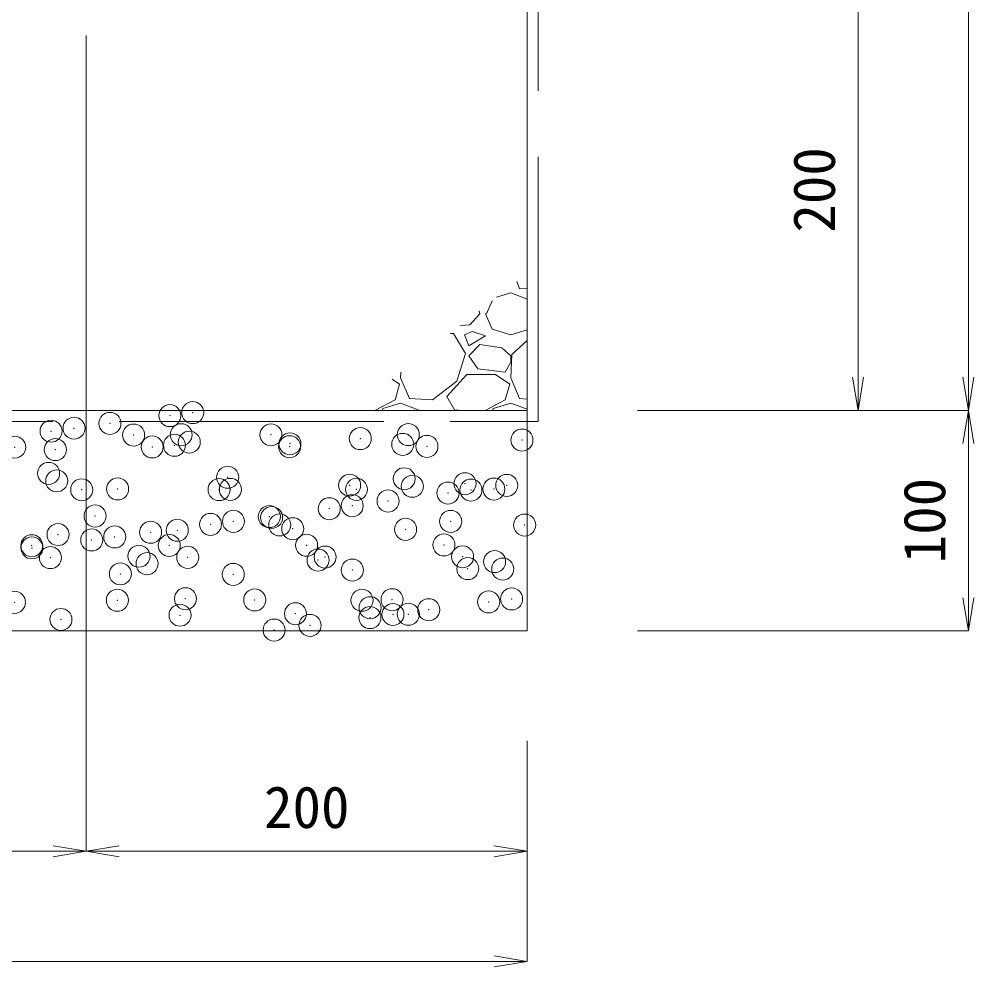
# Model space of a CAD drawing. Units: millimetres at full size, sheet at 1:20. Extents: x 0 to 23340, y -4498 to 8520.
# Drawn here: x 12927.1 to 13360, y 3703.7 to 4133.7 of the extents above; entities that cross this region are included whole.
import ezdxf
from ezdxf.enums import TextEntityAlignment as Align

# ---------------------------------------------------------------- set-up
doc = ezdxf.new("R2010")
doc.units = ezdxf.units.MM
doc.header["$LTSCALE"] = 20
doc.header["$PDMODE"] = 32
doc.header["$PDSIZE"] = 10
doc.linetypes.add('DASHED', pattern=[7.5, 6, -1.5])
for name, color, linetype, lineweight in [('KIJUN', 5, 'Continuous', 5), ('SUNPO', 3, 'Continuous', 13), ('TITLE', 7, 'Continuous', 13), ('ﾊｯﾁﾝｸﾞ', 7, 'Continuous', 5)]:
    doc.layers.add(name, color=color, linetype=linetype, lineweight=lineweight)
doc.styles.add('ＭＳ ゴシック', font='')
doc.styles.get('ＭＳ ゴシック').set_extended_font_data('MS Gothic')

# ---------------------------------------------------------------- blocks, each defined once
blk = doc.blocks.new('open_arrow')
at = {"color": 0, "linetype": 'Continuous', "lineweight": -2}
blk.add_lwpolyline([(7.5, 1.25), (0, 0), (7.5, -1.25)], dxfattribs=at)

msp = doc.modelspace()

# ---------------------------------------------------------------- linework, layer by layer
at = {"layer": 'KIJUN', "color": 7, "linetype": 'DASHED', "lineweight": 13}
msp.add_lwpolyline([(12427.48, 4661.2), (12222.48, 4661.2), (12222.48, 3951.2), (13162.48, 3951.2), (13162.48, 4661.2), (12957.48, 4661.2)], dxfattribs=at)
at = {"layer": 'KIJUN', "color": 7, "lineweight": 13}
for points in [[(12957.48, 4656.2), (12957.48, 4176.2), (12937.48, 4156.2), (12447.48, 4156.2), (12427.48, 4176.2), (12427.48, 4656.2), (12227.48, 4656.2), (12227.48, 3956.2), (13157.48, 3956.2), (13157.48, 4656.2)], [(13157.48, 3956.2), (12227.48, 3956.2), (12227.48, 3856.2), (13157.48, 3856.2)]]:
    msp.add_lwpolyline(points, close=True, dxfattribs=at)
at = {"layer": 'SUNPO'}
for p, q in [((13357.48, 3956.2), (13357.48, 4846.2)), ((13307.48, 4156.2), (13307.48, 3956.2)), ((12957.48, 4126.2), (12957.48, 3756.2)), ((12957.48, 4126.2), (12957.48, 3756.2)), ((13207.48, 3956.2), (13307.48, 3956.2)), ((13207.48, 3956.2), (13357.48, 3956.2)), ((13207.48, 3956.2), (13357.48, 3956.2)), ((13357.48, 3856.2), (13357.48, 3956.2)), ((13207.48, 3856.2), (13357.48, 3856.2)), ((13157.48, 3806.2), (13157.48, 3756.2)), ((13157.48, 3806.2), (13157.48, 3706.2)), ((12427.48, 3756.2), (12957.48, 3756.2)), ((12957.48, 3756.2), (13157.48, 3756.2)), ((12227.48, 3706.2), (13157.48, 3706.2))]:
    msp.add_line(p, q, dxfattribs=at)
at = {"layer": 'TITLE'}
for p in [(12995.41, 3953.83), (13005.82, 3955.2), (12951.98, 3948.11), (12968.24, 3950.25), (12941.57, 3946.74), (12978.96, 3944.97), (13000.55, 3945.15), (13041.25, 3945.09), (13081.76, 3943.38), (13103.53, 3945.2), (12925.11, 3939.49), (12987.4, 3939.6), (12997.51, 3940.34), (13004.23, 3941.77), (13049.68, 3939.71), (13049.86, 3941.01), (13101.02, 3940.76), (13111.96, 3939.83), (13155.04, 3942.71), (12943.49, 3938.39), (12940.42, 3927.59), (12944.11, 3924.21), (13021.63, 3925.82), (13076.9, 3922.25), (13101.66, 3925.14), (13105.35, 3921.76), (13129.25, 3922.92), (13148.19, 3922.16), (12955.48, 3920.15), (12971.72, 3920.55), (13017.76, 3920.26), (13022.88, 3920.31), (13080.04, 3920.37), (13121.52, 3918.65), (13131.93, 3920.02), (13142.32, 3920.48), (13078.09, 3912.93), (13094.35, 3915.07), (13067.68, 3911.56), (12961.51, 3908.27), (13013.85, 3904.47), (13024.26, 3905.84), (13040.52, 3907.98), (13041.54, 3907.58), (13122.75, 3905.81), (12986.68, 3900.9), (12998.77, 3901.8), (13045.23, 3904.2), (13051.12, 3902.47), (13102.28, 3902.22), (13156.3, 3904.17), (12944.75, 3899.86), (12960.01, 3897.39), (12970.42, 3898.76), (12932.83, 3894.78), (12932.84, 3893.81), (12995.12, 3894.89), (13057.4, 3895.01), (13119.68, 3895.12), (12941.27, 3889.41), (12981.42, 3890.03), (13003.55, 3889.52), (13062.63, 3888.26), (13065.83, 3889.63), (13128.12, 3889.75), (13142.65, 3887.57), (12985.1, 3886.65), (13078.16, 3883.72), (13130.51, 3884.39), (13146.34, 3884.2), (12972.98, 3882.02), (13024.14, 3881.77), (12971.63, 3870.06), (13002.5, 3870.71), (13033.91, 3870.18), (13082.53, 3870.02), (13096.19, 3870.29), (13150.37, 3870.66), (12924.98, 3869.1), (13086.22, 3866.64), (13112.79, 3865.72), (13139.96, 3869.29), (12946.01, 3861.32), (13000.03, 3863.27), (13052.38, 3863.93), (13086.12, 3862.2), (13096.53, 3863.58), (13103.54, 3863.69), (13058.96, 3858.63), (13042.7, 3856.49)]:
    msp.add_point(p, dxfattribs=at)
at = {"layer": 'ﾊｯﾁﾝｸﾞ'}
for p, q in [((13152.68, 4014.64), (13154, 4011.5)), ((13143.54, 4007.48), (13150, 4009.5)), ((13150, 4009.5), (13157.48, 4006.69)), ((13154, 4011.5), (13157.48, 4011.33)), ((13139, 4000), (13141.53, 4005.91)), ((13136, 4000), (13135.73, 4001.36)), ((13136, 4000), (13131.5, 3995)), ((13138.5, 4000), (13141.5, 3993)), ((13131.5, 3995), (13127.13, 3994.62)), ((13132.5, 3992), (13129, 3990.5)), ((13138.5, 3990), (13132.5, 3992)), ((13141.5, 3993), (13150, 3990.5)), ((13150, 3990.5), (13157.48, 3992.7)), ((13124, 3991), (13122.65, 3991.11)), ((13129.5, 3982), (13124, 3991)), ((13129, 3990.5), (13131, 3985.5)), ((13131, 3985.5), (13138.5, 3990)), ((13157.48, 3987.88), (13150.5, 3981.5)), ((13136, 3986), (13131, 3981)), ((13146, 3984.5), (13136, 3986)), ((13150, 3981), (13146, 3984.5)), ((13125.5, 3969.5), (13129.5, 3982)), ((13131, 3981), (13135, 3975)), ((13150.5, 3981.5), (13150, 3971)), ((13150, 3978), (13150, 3981)), ((13135, 3975), (13147.5, 3973.5)), ((13147.5, 3973.5), (13150, 3978)), ((13096.14, 3970.33), (13099.5, 3968)), ((13100.12, 3973.45), (13100, 3971)), ((13100, 3971), (13104, 3961.5)), ((13121, 3962.5), (13130, 3972.5)), ((13130, 3972.5), (13143, 3972.5)), ((13143, 3972.5), (13149.5, 3968)), ((13150, 3971), (13154, 3961.5)), ((13099.5, 3968), (13097.5, 3961)), ((13114.5, 3961), (13125.5, 3969.5)), ((13149.5, 3968), (13147.5, 3961)), ((13104, 3961.5), (13114.5, 3961)), ((13124.5, 3956.5), (13121, 3962.5)), ((13154, 3961.5), (13157.48, 3961.33)), ((13097.5, 3961), (13088.33, 3956.2)), ((13091.66, 3956.2), (13092, 3957)), ((13092, 3957), (13100, 3959.5)), ((13100, 3959.5), (13108, 3956.5)), ((13147.5, 3961), (13138.33, 3956.2)), ((13141.66, 3956.2), (13142, 3957)), ((13142, 3957), (13150, 3959.5)), ((13150, 3959.5), (13157.48, 3956.69)), ((13078.3, 3956.2), (13078.12, 3956.21)), ((13108, 3956.5), (13108.14, 3956.2)), ((13128.3, 3956.2), (13124.5, 3956.5))]:
    msp.add_line(p, q, dxfattribs=at)

# ---------------------------------------------------------------- block references
at = {"layer": 'SUNPO', "xscale": 2, "yscale": 2}
for p, rotation in [((13307.48, 3956.2), 90), ((13357.48, 3956.2), 90), ((13357.48, 3956.2), 270), ((13357.48, 3856.2), 90), ((12957.48, 3756.2), 180), ((13157.48, 3756.2), 180), ((13157.48, 3706.2), 180)]:
    msp.add_blockref('open_arrow', p, dxfattribs=dict(at, rotation=rotation))
msp.add_blockref('open_arrow', (12957.48, 3756.2), dxfattribs=at)

# ---------------------------------------------------------------- texts
at = {"layer": 'SUNPO', "style": 'ＭＳ ゴシック'}
for s, p in [('200', (13287.48, 4056.2)), ('100', (13337.48, 3906.2))]:
    msp.add_text(s, height=18.99, rotation=90, dxfattribs=at).set_placement(p, align=Align.MIDDLE_CENTER)
msp.add_text('200', height=18.99, dxfattribs=at).set_placement((13057.48, 3776.2), align=Align.MIDDLE_CENTER)

doc.saveas('drawing.dxf')
